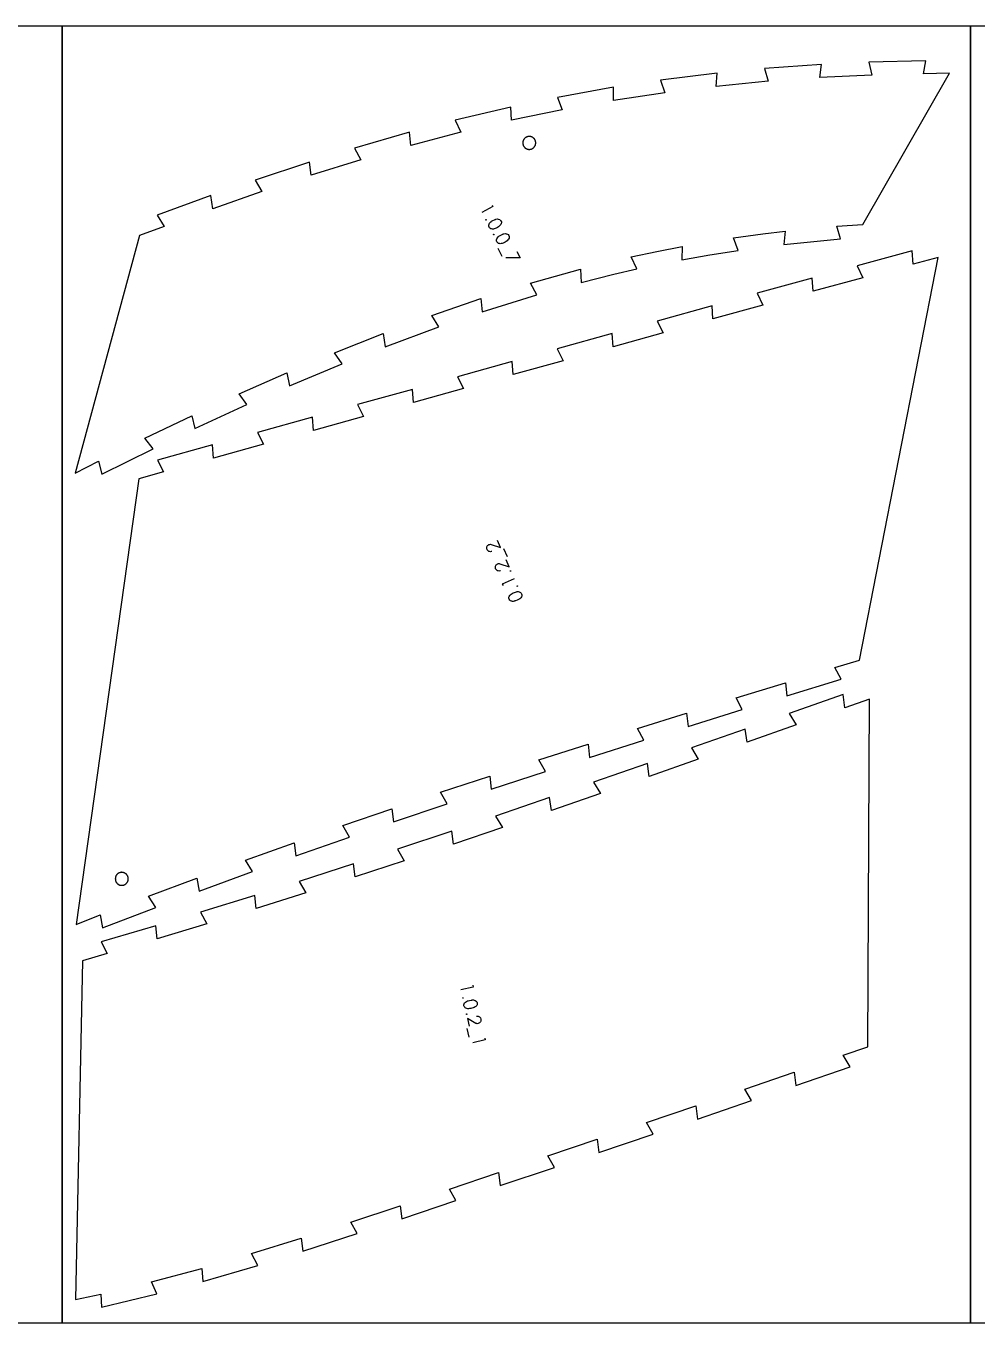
# Model space of a CAD drawing. Header units: millimetres. Extents: x 0 to 7990, y -4000 to -3000.
# Drawn here: x 4172 to 4905, y -4000 to -3000 of the extents above; entities that cross this region are included whole.
import ezdxf

# ---------------------------------------------------------------- set-up
doc = ezdxf.new("R2010")
doc.units = ezdxf.units.MM
doc.header["$MEASUREMENT"] = 0
for name, color, linetype, true_color in [('Default', 18, 'Continuous', 0x000000), ('nest$l_engrave_text', 5, 'Continuous', 0x0000ff), ('nest$l_inner_cut', 3, 'Continuous', 0x00ff00), ('nest$l_outer_cut', 1, 'Continuous', 0xff0000)]:
    doc.layers.add(name, color=color, linetype=linetype, true_color=true_color)

msp = doc.modelspace()

# ---------------------------------------------------------------- linework, layer by layer
at = {"layer": 'Default'}
for points in [[(3500, -4000), (3500, -3000), (4200, -3000), (4200, -4000)], [(4200, -4000), (4200, -3000), (4900, -3000), (4900, -4000)], [(4900, -4000), (4900, -3000), (5600, -3000), (5600, -4000)]]:
    msp.add_lwpolyline(points, close=True, dxfattribs=at)
at = {"layer": 'nest$l_engrave_text'}
for points in [[(4531.3, -3138.1), (4531.9, -3139.3), (4523.3, -3143.9)], [(4535.6, -3171.4), (4538.8, -3177.4)], [(4550.2, -3173.8), (4552.9, -3178.7), (4541.8, -3178.7)], [(4531.1, -3405.3), (4530.6, -3405.3), (4529.9, -3405.4), (4529.3, -3405.3), (4528.8, -3405.1), (4528, -3404.5), (4527.4, -3403.8), (4527.2, -3403.2), (4527.1, -3402.7), (4527.1, -3402.1), (4527.3, -3401.6), (4527.8, -3400.6), (4528.3, -3400.2), (4528.7, -3399.9), (4529.6, -3399.7), (4529.9, -3399.6), (4530.1, -3399.6), (4530.5, -3399.7), (4537.7, -3402), (4535.3, -3396.7)], [(4543.2, -3409.4), (4540.4, -3403.2)], [(4537.7, -3420.2), (4537.2, -3420.2), (4536.5, -3420.3), (4535.9, -3420.2), (4535.4, -3420), (4534.6, -3419.4), (4534, -3418.6), (4533.8, -3418.1), (4533.8, -3417.6), (4533.8, -3417), (4533.9, -3416.4), (4534.5, -3415.5), (4534.9, -3415.1), (4535.3, -3414.8), (4535.7, -3414.6), (4536.3, -3414.5), (4536.6, -3414.5), (4536.7, -3414.5), (4537.2, -3414.6), (4544.3, -3416.9), (4542, -3411.6)], [(4540, -3431.3), (4539.4, -3430), (4548.4, -3426)], [(4516.3, -3739.6), (4516.6, -3741), (4507.1, -3743.2)], [(4519.3, -3763.4), (4519.8, -3763.4), (4520.5, -3763.5), (4521.1, -3763.7), (4521.5, -3764), (4522.2, -3764.7), (4522.6, -3765.6), (4522.7, -3766.1), (4522.7, -3766.7), (4522.6, -3767.2), (4522.3, -3767.7), (4521.6, -3768.6), (4521.1, -3768.9), (4520.6, -3769.1), (4519.7, -3769.2), (4519.4, -3769.1), (4519.2, -3769.1), (4518.8, -3769), (4512.2, -3765.3), (4513.5, -3771)], [(4511.9, -3772.9), (4513.4, -3779.5)], [(4525.7, -3780.3), (4526, -3781.7), (4516.5, -3783.9)]]:
    msp.add_lwpolyline(points, dxfattribs=at)
for points in [[(4526.7, -3149.4), (4526.8, -3149.6), (4526.7, -3149.7), (4526.5, -3149.8), (4526.3, -3149.6), (4526.3, -3149.5), (4526.4, -3149.3), (4526.6, -3149.3)], [(4528.7, -3153.5), (4528.9, -3152.8), (4529.3, -3152), (4530, -3151.2), (4530.1, -3151.2), (4530.2, -3151), (4530.5, -3150.9), (4530.9, -3150.6), (4531.9, -3149.9), (4533.1, -3149.4), (4533.5, -3149.3), (4533.9, -3149.1), (4534.1, -3149), (4534.2, -3149), (4535.5, -3148.8), (4536, -3148.9), (4536.3, -3148.9), (4537.1, -3149.2), (4537.6, -3149.7), (4538.1, -3150.2), (4538.4, -3151), (4538.4, -3151.8), (4538.3, -3152.4), (4537.9, -3153.2), (4537.5, -3153.7), (4536.8, -3154.3), (4536.2, -3154.8), (4535.3, -3155.3), (4534.4, -3155.8), (4533.7, -3156.1), (4532.9, -3156.4), (4532.3, -3156.6), (4531.6, -3156.6), (4530.9, -3156.5), (4530.2, -3156.3), (4529.7, -3156), (4529.3, -3155.6), (4528.9, -3155.1), (4528.7, -3154.4)], [(4532.7, -3160.7), (4532.8, -3160.9), (4532.6, -3161), (4532.5, -3161), (4532.3, -3160.9), (4532.3, -3160.7), (4532.4, -3160.6), (4532.6, -3160.6)], [(4534.6, -3164.8), (4534.8, -3164.1), (4535.3, -3163.3), (4536, -3162.5), (4536.1, -3162.4), (4536.2, -3162.3), (4536.5, -3162.1), (4536.9, -3161.9), (4537.9, -3161.2), (4539.1, -3160.7), (4539.5, -3160.5), (4539.9, -3160.4), (4540.1, -3160.3), (4540.2, -3160.3), (4541.4, -3160.1), (4542, -3160.2), (4542.3, -3160.2), (4543.1, -3160.5), (4543.6, -3160.9), (4544.1, -3161.5), (4544.4, -3162.3), (4544.4, -3163), (4544.3, -3163.7), (4543.9, -3164.5), (4543.5, -3165), (4542.8, -3165.6), (4542.2, -3166.1), (4541.3, -3166.6), (4540.4, -3167.1), (4539.7, -3167.4), (4538.9, -3167.7), (4538.3, -3167.8), (4537.6, -3167.9), (4536.9, -3167.8), (4536.2, -3167.6), (4535.7, -3167.3), (4535.3, -3166.9), (4534.9, -3166.4), (4534.7, -3165.7)], [(4545.3, -3420.3), (4545.3, -3420.1), (4545.4, -3420), (4545.6, -3420), (4545.7, -3420.1), (4545.8, -3420.3), (4545.6, -3420.4), (4545.4, -3420.4)], [(4554.1, -3439.4), (4553.8, -3440.1), (4553.3, -3440.8), (4552.6, -3441.6), (4552.5, -3441.6), (4552.3, -3441.7), (4552.1, -3441.9), (4551.7, -3442.1), (4550.6, -3442.7), (4549.4, -3443.1), (4548.9, -3443.3), (4548.6, -3443.4), (4548.3, -3443.5), (4548.2, -3443.5), (4547.6, -3443.6), (4547, -3443.6), (4546.5, -3443.5), (4546.1, -3443.4), (4545.4, -3443.1), (4544.9, -3442.6), (4544.5, -3442), (4544.2, -3441.2), (4544.2, -3440.4), (4544.4, -3439.8), (4544.9, -3439), (4545.3, -3438.6), (4546, -3438), (4546.7, -3437.6), (4547.6, -3437.1), (4548.5, -3436.7), (4549.3, -3436.4), (4550.1, -3436.2), (4550.7, -3436.1), (4551.4, -3436.1), (4552.1, -3436.2), (4552.7, -3436.5), (4553.2, -3436.8), (4553.6, -3437.2), (4553.9, -3437.8), (4554.1, -3438.5)], [(4550.5, -3431.9), (4550.5, -3431.8), (4550.6, -3431.6), (4550.8, -3431.6), (4550.9, -3431.7), (4550.9, -3431.9), (4550.8, -3432), (4550.6, -3432.1)], [(4509, -3749.4), (4509, -3749.5), (4508.8, -3749.6), (4508.6, -3749.6), (4508.5, -3749.5), (4508.6, -3749.3), (4508.7, -3749.2), (4508.9, -3749.2)], [(4509.8, -3753.8), (4510.1, -3753.2), (4510.8, -3752.5), (4511.7, -3752), (4511.8, -3751.9), (4512, -3751.8), (4512.3, -3751.7), (4512.7, -3751.6), (4513.9, -3751.2), (4515.1, -3751), (4515.6, -3751), (4515.9, -3750.9), (4516.2, -3750.9), (4516.3, -3750.9), (4516.9, -3750.9), (4517.5, -3751.1), (4518, -3751.2), (4518.3, -3751.4), (4519, -3751.9), (4519.4, -3752.4), (4519.7, -3753.1), (4519.8, -3753.9), (4519.7, -3754.7), (4519.4, -3755.3), (4518.8, -3755.9), (4518.2, -3756.3), (4517.4, -3756.7), (4516.7, -3757), (4515.7, -3757.3), (4514.8, -3757.5), (4513.9, -3757.6), (4513.1, -3757.7), (4512.5, -3757.7), (4511.8, -3757.6), (4511.1, -3757.3), (4510.6, -3756.9), (4510.2, -3756.5), (4509.8, -3756), (4509.6, -3755.4), (4509.6, -3754.7)], [(4511.9, -3761.8), (4511.8, -3762), (4511.7, -3762.1), (4511.5, -3762.1), (4511.4, -3761.9), (4511.4, -3761.7), (4511.6, -3761.6), (4511.8, -3761.7)]]:
    msp.add_lwpolyline(points, close=True, dxfattribs=at)
at = {"layer": 'nest$l_inner_cut'}
for points in [[(4562.2, -3094.6), (4562.4, -3094.5), (4562.5, -3094.4), (4562.7, -3094.3), (4562.8, -3094.2), (4563, -3094.1), (4563.1, -3094), (4563.2, -3093.9), (4563.4, -3093.8), (4563.5, -3093.7), (4563.6, -3093.5), (4563.7, -3093.4), (4563.8, -3093.3), (4563.9, -3093.1), (4564, -3093), (4564.1, -3092.8), (4564.2, -3092.7), (4564.3, -3092.5), (4564.4, -3092.4), (4564.5, -3092.2), (4564.5, -3092.1), (4564.6, -3091.9), (4564.6, -3091.8), (4564.7, -3091.6), (4564.7, -3091.4), (4564.8, -3091.2), (4564.8, -3091.1), (4564.8, -3090.9), (4564.9, -3090.7), (4564.9, -3090.6), (4564.9, -3090.4), (4564.9, -3090.2), (4564.9, -3090), (4564.9, -3089.9), (4564.9, -3089.7), (4564.9, -3089.5), (4564.8, -3089.4), (4564.8, -3089.2), (4564.8, -3089), (4564.7, -3088.8), (4564.7, -3088.7), (4564.6, -3088.5), (4564.5, -3088.4), (4564.5, -3088.2), (4564.4, -3088), (4564.3, -3087.9), (4564.3, -3087.7), (4564.2, -3087.6), (4564.1, -3087.4), (4564, -3087.3), (4563.9, -3087.1), (4563.8, -3087), (4563.6, -3086.9), (4563.5, -3086.7), (4563.4, -3086.6), (4563.3, -3086.5), (4563.2, -3086.4), (4563, -3086.3), (4562.9, -3086.2), (4562.7, -3086.1), (4562.6, -3086), (4562.4, -3085.9), (4562.3, -3085.8), (4562.1, -3085.7), (4562, -3085.6), (4561.8, -3085.6), (4561.7, -3085.5), (4561.5, -3085.5), (4561.3, -3085.4), (4561.2, -3085.4), (4561, -3085.3), (4560.8, -3085.3), (4560.7, -3085.2), (4560.5, -3085.2), (4560.3, -3085.2), (4560.1, -3085.2), (4560, -3085.2), (4559.8, -3085.2), (4559.6, -3085.2), (4559.5, -3085.2), (4559.3, -3085.2), (4559.1, -3085.2), (4558.9, -3085.3), (4558.8, -3085.3), (4558.6, -3085.4), (4558.4, -3085.4), (4558.3, -3085.5), (4558.1, -3085.5), (4557.9, -3085.6), (4557.8, -3085.7), (4557.6, -3085.7), (4557.5, -3085.8), (4557.3, -3085.9), (4557.2, -3086), (4557, -3086.1), (4556.9, -3086.2), (4556.8, -3086.3), (4556.6, -3086.4), (4556.5, -3086.5), (4556.4, -3086.6), (4556.2, -3086.8), (4556.1, -3086.9), (4556, -3087), (4555.9, -3087.2), (4555.8, -3087.3), (4555.7, -3087.5), (4555.6, -3087.6), (4555.5, -3087.7), (4555.5, -3087.9), (4555.4, -3088.1), (4555.3, -3088.2), (4555.2, -3088.4), (4555.2, -3088.5), (4555.1, -3088.7), (4555.1, -3088.9), (4555, -3089), (4555, -3089.2), (4555, -3089.4), (4554.9, -3089.5), (4554.9, -3089.7), (4554.9, -3089.9), (4554.9, -3090.1), (4554.9, -3090.2), (4554.9, -3090.4), (4554.9, -3090.6), (4554.9, -3090.8), (4555, -3090.9), (4555, -3091.1), (4555, -3091.3), (4555.1, -3091.4), (4555.1, -3091.6), (4555.2, -3091.8), (4555.2, -3091.9), (4555.3, -3092.1), (4555.3, -3092.3), (4555.4, -3092.4), (4555.5, -3092.6), (4555.6, -3092.7), (4555.7, -3092.9), (4555.8, -3093), (4555.9, -3093.2), (4556, -3093.3), (4556.1, -3093.4), (4556.2, -3093.6), (4556.3, -3093.7), (4556.5, -3093.8), (4556.6, -3093.9), (4556.7, -3094), (4556.8, -3094.1), (4557, -3094.2), (4557.1, -3094.3), (4557.3, -3094.4), (4557.4, -3094.5), (4557.6, -3094.6), (4557.7, -3094.7), (4557.9, -3094.8), (4558, -3094.8), (4558.2, -3094.9), (4558.4, -3094.9), (4558.5, -3095), (4558.7, -3095), (4558.9, -3095.1), (4559, -3095.1), (4559.2, -3095.1), (4559.4, -3095.2), (4559.6, -3095.2), (4559.7, -3095.2), (4559.9, -3095.2), (4560.1, -3095.2), (4560.3, -3095.2), (4560.4, -3095.2), (4560.6, -3095.1), (4560.8, -3095.1), (4560.9, -3095.1), (4561.1, -3095), (4561.3, -3095), (4561.4, -3094.9), (4561.6, -3094.9), (4561.8, -3094.8), (4561.9, -3094.8), (4562.1, -3094.7)], [(4243.8, -3653), (4243.7, -3653), (4243.5, -3653.1), (4243.3, -3653.2), (4243.2, -3653.3), (4243.1, -3653.4), (4242.9, -3653.5), (4242.8, -3653.6), (4242.6, -3653.7), (4242.5, -3653.8), (4242.4, -3653.9), (4242.3, -3654.1), (4242.1, -3654.2), (4242, -3654.3), (4241.9, -3654.5), (4241.8, -3654.6), (4241.7, -3654.7), (4241.6, -3654.9), (4241.5, -3655), (4241.4, -3655.2), (4241.4, -3655.3), (4241.3, -3655.5), (4241.2, -3655.7), (4241.2, -3655.8), (4241.1, -3656), (4241, -3656.1), (4241, -3656.3), (4241, -3656.5), (4240.9, -3656.6), (4240.9, -3656.8), (4240.9, -3657), (4240.9, -3657.2), (4240.9, -3657.3), (4240.8, -3657.5), (4240.8, -3657.7), (4240.9, -3657.9), (4240.9, -3658), (4240.9, -3658.2), (4240.9, -3658.4), (4240.9, -3658.5), (4241, -3658.7), (4241, -3658.9), (4241.1, -3659.1), (4241.1, -3659.2), (4241.2, -3659.4), (4241.3, -3659.5), (4241.3, -3659.7), (4241.4, -3659.9), (4241.5, -3660), (4241.6, -3660.2), (4241.7, -3660.3), (4241.8, -3660.4), (4241.9, -3660.6), (4242, -3660.7), (4242.1, -3660.9), (4242.2, -3661), (4242.3, -3661.1), (4242.5, -3661.2), (4242.6, -3661.3), (4242.7, -3661.4), (4242.9, -3661.6), (4243, -3661.7), (4243.1, -3661.8), (4243.3, -3661.8), (4243.4, -3661.9), (4243.6, -3662), (4243.8, -3662.1), (4243.9, -3662.2), (4244.1, -3662.2), (4244.2, -3662.3), (4244.4, -3662.3), (4244.6, -3662.4), (4244.7, -3662.4), (4244.9, -3662.5), (4245.1, -3662.5), (4245.3, -3662.5), (4245.4, -3662.5), (4245.6, -3662.5), (4245.8, -3662.5), (4245.9, -3662.5), (4246.1, -3662.5), (4246.3, -3662.5), (4246.5, -3662.5), (4246.6, -3662.5), (4246.8, -3662.5), (4247, -3662.4), (4247.1, -3662.4), (4247.3, -3662.3), (4247.5, -3662.3), (4247.6, -3662.2), (4247.8, -3662.1), (4248, -3662.1), (4248.1, -3662), (4248.3, -3661.9), (4248.4, -3661.8), (4248.6, -3661.7), (4248.7, -3661.6), (4248.9, -3661.5), (4249, -3661.4), (4249.1, -3661.3), (4249.3, -3661.2), (4249.4, -3661.1), (4249.5, -3661), (4249.6, -3660.8), (4249.7, -3660.7), (4249.8, -3660.6), (4249.9, -3660.4), (4250, -3660.3), (4250.1, -3660.1), (4250.2, -3660), (4250.3, -3659.8), (4250.4, -3659.7), (4250.4, -3659.5), (4250.5, -3659.4), (4250.6, -3659.2), (4250.6, -3659), (4250.7, -3658.9), (4250.7, -3658.7), (4250.7, -3658.5), (4250.8, -3658.4), (4250.8, -3658.2), (4250.8, -3658), (4250.8, -3657.8), (4250.8, -3657.7), (4250.8, -3657.5), (4250.8, -3657.3), (4250.8, -3657.1), (4250.8, -3657), (4250.8, -3656.8), (4250.8, -3656.6), (4250.7, -3656.5), (4250.7, -3656.3), (4250.6, -3656.1), (4250.6, -3656), (4250.5, -3655.8), (4250.5, -3655.6), (4250.4, -3655.5), (4250.3, -3655.3), (4250.2, -3655.2), (4250.2, -3655), (4250.1, -3654.9), (4250, -3654.7), (4249.9, -3654.6), (4249.8, -3654.4), (4249.7, -3654.3), (4249.5, -3654.2), (4249.4, -3654), (4249.3, -3653.9), (4249.2, -3653.8), (4249, -3653.7), (4248.9, -3653.6), (4248.8, -3653.5), (4248.6, -3653.4), (4248.5, -3653.3), (4248.3, -3653.2), (4248.2, -3653.1), (4248, -3653), (4247.9, -3653), (4247.7, -3652.9), (4247.5, -3652.8), (4247.4, -3652.8), (4247.2, -3652.7), (4247, -3652.7), (4246.9, -3652.6), (4246.7, -3652.6), (4246.5, -3652.6), (4246.4, -3652.6), (4246.2, -3652.6), (4246, -3652.5), (4245.8, -3652.5), (4245.7, -3652.5), (4245.5, -3652.6), (4245.3, -3652.6), (4245.1, -3652.6), (4245, -3652.6), (4244.8, -3652.7), (4244.6, -3652.7), (4244.5, -3652.7), (4244.3, -3652.8), (4244.1, -3652.8), (4244, -3652.9)]]:
    msp.add_lwpolyline(points, close=True, dxfattribs=at)
at = {"layer": 'nest$l_outer_cut'}
for points in [[(4210, -3344.8), (4227.8, -3335.6), (4230.5, -3345.5), (4270, -3325.9), (4263.7, -3317.8), (4299.9, -3300.5), (4302.2, -3310.4), (4342.3, -3291.9), (4336.3, -3283.7), (4373, -3267.5), (4375, -3277.5), (4415.6, -3260.5), (4409.9, -3252), (4447.2, -3237.2), (4448.8, -3247.3), (4490.1, -3231.9), (4484.7, -3223.2), (4522.6, -3210.2), (4523.7, -3220.4), (4565.8, -3207.2), (4560.9, -3198.2), (4599.5, -3187.5), (4599.9, -3197.7), (4625, -3191.4), (4642.8, -3187.3), (4638.5, -3178.1), (4658.1, -3173.9), (4677.7, -3170.1), (4677.4, -3180.3), (4699.1, -3176.4), (4720.9, -3173), (4717.3, -3163.4), (4739.9, -3160.3), (4757, -3158.2), (4756, -3168.4), (4799.8, -3164.2), (4796.9, -3154.4), (4816.9, -3153), (4883.8, -3036.4), (4863.8, -3036.8), (4865.5, -3026.8), (4821.5, -3028), (4823.8, -3037.9), (4783.8, -3039.8), (4785.1, -3029.7), (4741.2, -3032.9), (4743.9, -3042.7), (4704, -3046.6), (4704.8, -3036.4), (4661.1, -3041.9), (4664.3, -3051.5), (4624.7, -3057.5), (4624.9, -3047.3), (4581.6, -3055.1), (4585.3, -3064.6), (4546.1, -3072.7), (4545.8, -3062.5), (4502.9, -3072.7), (4507.2, -3081.9), (4468.5, -3092.1), (4467.6, -3082), (4425.3, -3094.2), (4430, -3103.2), (4391.8, -3115.1), (4390.5, -3105), (4348.7, -3118.8), (4353.8, -3127.7), (4316, -3140.9), (4314.4, -3130.8), (4273.1, -3145.9), (4278.4, -3154.6), (4259.6, -3161.6)], [(4875, -3178.5), (4855.7, -3183.7), (4855, -3173.5), (4812.6, -3185), (4817.1, -3194.1), (4778.6, -3204.6), (4777.8, -3194.4), (4735.5, -3206.1), (4740, -3215.2), (4701.5, -3225.9), (4700.8, -3215.7), (4658.4, -3227.5), (4663, -3236.6), (4624.5, -3247.3), (4623.8, -3237.1), (4581.4, -3249), (4586.1, -3258.1), (4547.6, -3268.8), (4546.8, -3258.7), (4504.5, -3270.5), (4509.1, -3279.6), (4470.6, -3290.3), (4469.8, -3280.2), (4427.5, -3291.9), (4432.1, -3301), (4393.6, -3311.8), (4392.9, -3301.6), (4350.5, -3313.4), (4355.1, -3322.5), (4316.6, -3333.1), (4315.9, -3323), (4273.5, -3334.7), (4278.1, -3343.8), (4258.9, -3349.1), (4210.8, -3692.7), (4229.3, -3685.4), (4231.1, -3695.4), (4272, -3679.7), (4266.5, -3671), (4303.8, -3657), (4305.4, -3667), (4346.5, -3651.9), (4341.1, -3643.2), (4378.6, -3629.7), (4380.1, -3639.8), (4421.4, -3625.3), (4416.2, -3616.5), (4453.9, -3603.6), (4455.2, -3613.7), (4496.7, -3599.7), (4491.6, -3590.8), (4529.4, -3578.3), (4530.6, -3588.4), (4572.3, -3574.8), (4567.3, -3565.9), (4605.2, -3553.8), (4606.4, -3563.9), (4648.1, -3550.6), (4643.2, -3541.7), (4681.2, -3529.8), (4682.3, -3540), (4724.1, -3527), (4719.3, -3518), (4757.4, -3506.3), (4758.4, -3516.5), (4800.3, -3503.7), (4795.5, -3494.7), (4814.5, -3488.9)], [(4210.2, -3981.9), (4229.8, -3977.6), (4230.2, -3987.8), (4273, -3977.5), (4268.8, -3968.3), (4307.5, -3957.9), (4308.4, -3968), (4350.7, -3955.6), (4345.9, -3946.5), (4384.2, -3934.5), (4385.3, -3944.7), (4427.3, -3931), (4422.3, -3922.1), (4460.3, -3909.5), (4461.6, -3919.6), (4503.4, -3905.5), (4498.3, -3896.7), (4536.3, -3883.9), (4537.6, -3894), (4579.4, -3880), (4574.3, -3871.1), (4612.3, -3858.3), (4613.6, -3868.5), (4655.3, -3854.3), (4650.2, -3845.5), (4688.2, -3832.6), (4689.5, -3842.7), (4731.2, -3828.5), (4726.1, -3819.7), (4764, -3806.6), (4765.4, -3816.8), (4807.1, -3802.4), (4801.9, -3793.6), (4820.9, -3787), (4822, -3518.9), (4803.2, -3525.6), (4801.7, -3515.5), (4760.3, -3530.1), (4765.5, -3538.9), (4727.8, -3552.2), (4726.4, -3542.1), (4684.9, -3556.6), (4690.1, -3565.4), (4652.4, -3578.6), (4651, -3568.5), (4609.5, -3583), (4614.7, -3591.8), (4577, -3604.9), (4575.6, -3594.8), (4534, -3609.1), (4539.2, -3617.9), (4501.4, -3630.8), (4500.1, -3620.7), (4458.4, -3634.7), (4463.5, -3643.6), (4425.6, -3656.1), (4424.4, -3646), (4382.6, -3659.5), (4387.6, -3668.4), (4349.5, -3680.5), (4348.4, -3670.3), (4306.5, -3683.3), (4311.3, -3692.3), (4273.1, -3703.8), (4272.2, -3693.7), (4230, -3706.1), (4234.7, -3715.1), (4215.6, -3720.7)]]:
    msp.add_lwpolyline(points, close=True, dxfattribs=at)

doc.saveas('drawing.dxf')
